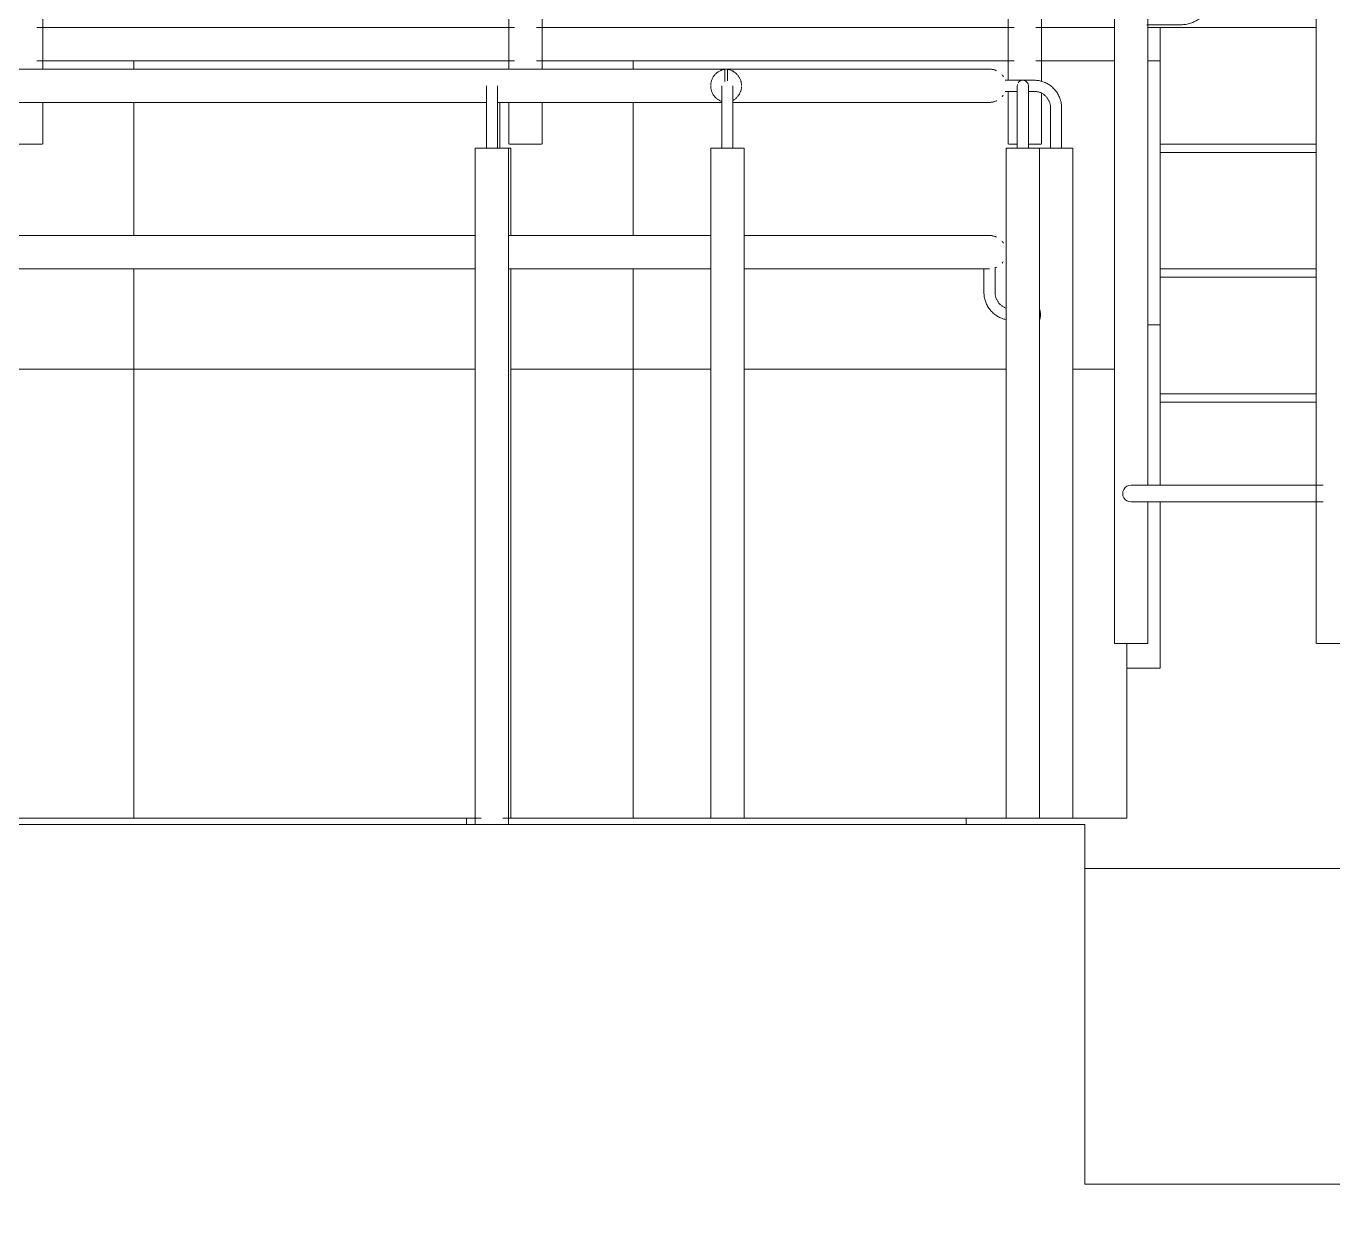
# Model space of a CAD drawing. Header units: millimetres. Extents: x -515342 to 330399, y -224905 to 507333.
# Drawn here: x 225914 to 227484, y -52629 to -51188 of the extents above; entities that cross this region are included whole.
import ezdxf

# ---------------------------------------------------------------- set-up
doc = ezdxf.new("R2010")
doc.units = ezdxf.units.MM
doc.layers.get('0').update_dxf_attribs({"lineweight": 0})
for name, color, linetype, lineweight in [('Лестницы', 7, 'Continuous', 0), ('Линии', 7, 'Continuous', 0), ('Ограждение', 7, 'Continuous', 0), ('Стены внутренние', 7, 'Continuous', 0), ('Стены штриховка поверхности', 7, 'Continuous', 0)]:
    doc.layers.add(name, color=color, linetype=linetype, lineweight=lineweight)

# ---------------------------------------------------------------- blocks, each defined once
blk = doc.blocks.new('Ограждение - АР_Ограждение_Балясина_D40 доп поручень 700-V179-Фасад А_-Д')
at = {"layer": 'Ограждение'}
for p, q in [((6549.5, -156.7), (6549.5, -205)), ((6562.9, -205), (6560.2, -205)), ((6562.9, -205), (6562.9, -310)), ((6562.9, -350), (6562.9, -1010))]:
    blk.add_line(p, q, dxfattribs=at)
at = {"layer": 'Ограждение', "flags": 128}
blk.add_lwpolyline([(6549.5, -156.7), (6549.5, -155.6), (6549.5, -154.5), (6549.5, -153.5), (6549.5, -152.4), (6549.5, -151.4), (6549.5, -150.3)], dxfattribs=at)
blk = doc.blocks.new('Ограждение - Ограждение-9721694-Фасад А_-Д')
blk.add_blockref('Ограждение - АР_Ограждение_Балясина_D40 доп поручень 700-V179-Фасад А_-Д', (0, 0))
blk = doc.blocks.new('Тип верхнего поручня - Верхний поручень_Внутренний_-9721743-Фасад А_-Д')
at = {"layer": 'Ограждение'}
blk.add_line((6822.9, -110), (6819.9, -110), dxfattribs=at)
blk = doc.blocks.new('Ограждение - АР_Ограждение_Балясина_D40 доп поручень 700-7979680-Фасад А_-Д')
at = {"layer": 'Ограждение'}
for p, q in [((7171.2, -156.7), (7171.2, -205)), ((7184.5, -205), (7184.5, -156.7)), ((7157.9, -205), (7157.9, -1010)), ((7157.9, -205), (7177.9, -205)), ((7177.9, -205), (7197.9, -205)), ((7197.9, -1010), (7197.9, -205)), ((7163.7, -1010), (7177.9, -1010)), ((7177.9, -1010), (7192, -1010))]:
    blk.add_line(p, q, dxfattribs=at)
at = {"layer": 'Ограждение', "flags": 128}
for points in [[(7171.2, -130), (7171.2, -130), (7171.2, -130.1), (7171.2, -130.2), (7171.2, -130.3), (7171.2, -130.5), (7171.2, -130.8), (7171.2, -131), (7171.2, -131.4), (7171.2, -131.7), (7171.2, -132.1), (7171.2, -132.5), (7171.2, -133), (7171.2, -133.5), (7171.2, -134.1), (7171.2, -134.7), (7171.2, -135.3), (7171.2, -135.9), (7171.2, -136.6), (7171.2, -137.3), (7171.2, -138.1), (7171.2, -138.9), (7171.2, -139.7), (7171.2, -140.5), (7171.2, -141.4), (7171.2, -142.3), (7171.2, -143.2), (7171.2, -144.1), (7171.2, -145), (7171.2, -146), (7171.2, -147), (7171.2, -148), (7171.2, -149), (7171.2, -150), (7171.2, -151.1), (7171.2, -152.1), (7171.2, -153.2), (7171.2, -154.2), (7171.2, -155.3), (7171.2, -156.4), (7171.2, -156.7)], [(7184.5, -156.7), (7184.5, -155.6), (7184.5, -154.5), (7184.5, -153.5), (7184.5, -152.4), (7184.5, -151.4), (7184.5, -150.3), (7184.5, -149.3), (7184.5, -148.3), (7184.5, -147.3), (7184.5, -146.3), (7184.5, -145.3), (7184.5, -144.4), (7184.5, -143.4), (7184.5, -142.5), (7184.5, -141.6), (7184.5, -140.7), (7184.5, -139.9), (7184.5, -139.1), (7184.5, -138.3), (7184.5, -137.5), (7184.5, -136.8), (7184.5, -136.1), (7184.5, -135.5), (7184.5, -134.8), (7184.5, -134.2), (7184.5, -133.7), (7184.5, -133.1), (7184.5, -132.7), (7184.5, -132.2), (7184.5, -131.8), (7184.5, -131.4), (7184.5, -131.1), (7184.5, -130.8), (7184.5, -130.6), (7184.5, -130.4), (7184.5, -130.2), (7184.5, -130.1), (7184.5, -130), (7184.5, -130)]]:
    blk.add_lwpolyline(points, dxfattribs=at)
at = {"layer": 'Ограждение'}
for start, end in [(0, 150), (165, 180), (345, 0)]:
    blk.add_arc((7177.9, -130), 6.67, start, end, dxfattribs=at)
blk = doc.blocks.new('Ограждение - АР_Ограждение_Балясина_D40 доп поручень 700-V212-Фасад А_-Д')
at = {"layer": 'Ограждение'}
for p, q in [((7191.2, -123.3), (7156.6, -123.3)), ((7156.6, -136.7), (7171.2, -136.7)), ((7184.5, -136.7), (7191.2, -136.7)), ((7211.2, -156.7), (7211.2, -205)), ((7224.5, -205), (7224.5, -156.7)), ((7197.9, -205), (7237.9, -205)), ((7237.9, -1010), (7237.9, -205)), ((7131.2, -349.7), (7131.2, -378.3)), ((7144.5, -378.3), (7144.5, -348))]:
    blk.add_line(p, q, dxfattribs=at)
at = {"layer": 'Ограждение', "flags": 128}
for points in [[(7224.5, -156.7), (7224.5, -155.3), (7224.4, -154), (7224.3, -152.7), (7224.1, -151.4), (7223.9, -150), (7223.6, -148.7), (7223.2, -147.5), (7222.8, -146.2), (7222.4, -144.9), (7221.9, -143.7), (7221.3, -142.5), (7220.8, -141.3), (7220.1, -140.1), (7219.4, -139), (7218.7, -137.8), (7217.9, -136.8), (7217.1, -135.7), (7216.2, -134.7), (7215.3, -133.7), (7214.4, -132.8), (7213.4, -131.8), (7212.4, -131), (7211.4, -130.1), (7210.3, -129.4), (7209.2, -128.6), (7208.1, -127.9), (7206.9, -127.3), (7205.7, -126.7), (7204.5, -126.1), (7203.3, -125.6), (7202, -125.1), (7200.7, -124.7), (7199.5, -124.4), (7198.2, -124.1), (7196.9, -123.8), (7195.5, -123.6), (7194.2, -123.5), (7192.9, -123.4), (7191.5, -123.3), (7191.2, -123.3)], [(7191.2, -136.7), (7192, -136.7), (7192.8, -136.7), (7193.6, -136.8), (7194.4, -136.9), (7195.2, -137.1), (7195.9, -137.2), (7196.7, -137.4), (7197.5, -137.7), (7198.2, -137.9), (7199, -138.2), (7199.7, -138.6), (7200.4, -138.9), (7201.1, -139.3), (7201.8, -139.7), (7202.5, -140.2), (7203.1, -140.6), (7203.8, -141.1), (7204.4, -141.6), (7205, -142.2), (7205.5, -142.7), (7206.1, -143.3), (7206.6, -143.9), (7207.1, -144.6), (7207.6, -145.2), (7208, -145.9), (7208.4, -146.5), (7208.8, -147.2), (7209.2, -148), (7209.5, -148.7), (7209.8, -149.4), (7210.1, -150.2), (7210.3, -150.9), (7210.6, -151.7), (7210.7, -152.5), (7210.9, -153.3), (7211, -154.1), (7211.1, -154.9), (7211.2, -155.7), (7211.2, -156.5), (7211.2, -156.7)], [(7131.2, -378.3), (7131.2, -379.7), (7131.3, -381), (7131.4, -382.3), (7131.6, -383.6), (7131.8, -385), (7132.1, -386.3), (7132.5, -387.5), (7132.9, -388.8), (7133.3, -390.1), (7133.8, -391.3), (7134.4, -392.5), (7135, -393.7), (7135.6, -394.9), (7136.3, -396), (7137, -397.2), (7137.8, -398.2), (7138.6, -399.3), (7139.5, -400.3), (7140.4, -401.3), (7141.3, -402.2), (7142.3, -403.2), (7143.3, -404), (7144.3, -404.9), (7145.4, -405.6), (7146.5, -406.4), (7147.6, -407.1), (7148.8, -407.7), (7150, -408.3), (7151.2, -408.9), (7152.4, -409.4), (7153.7, -409.9), (7155, -410.3), (7156.2, -410.6), (7157.5, -410.9)], [(7158.2, -397.3), (7157.5, -397.1), (7156.7, -396.8), (7156, -396.4), (7155.3, -396.1), (7154.6, -395.7), (7153.9, -395.3), (7153.2, -394.8), (7152.6, -394.4), (7151.9, -393.9), (7151.3, -393.4), (7150.7, -392.8), (7150.2, -392.3), (7149.6, -391.7), (7149.1, -391.1), (7148.6, -390.4), (7148.1, -389.8), (7147.7, -389.1), (7147.3, -388.5), (7146.9, -387.8), (7146.5, -387), (7146.2, -386.3), (7145.9, -385.6), (7145.6, -384.8), (7145.4, -384.1), (7145.1, -383.3), (7145, -382.5), (7144.8, -381.7), (7144.7, -380.9), (7144.6, -380.1), (7144.5, -379.3), (7144.5, -378.5), (7144.5, -378.3)]]:
    blk.add_lwpolyline(points, dxfattribs=at)
at = {"layer": 'Ограждение'}
blk.add_open_spline([(7197.9, -398.3), (7197.9, -398.3), (7197.9, -398.6), (7198.2, -399.6), (7198.5, -400.7), (7198.7, -401.6), (7198.9, -402.7), (7199, -403.7), (7199, -404.6), (7199, -405.3), (7199, -406), (7198.9, -407), (7198.8, -408.1), (7198.5, -409.3), (7198.3, -410.3), (7198, -411.3), (7197.9, -411.7), (7197.9, -411.7)], degree=3, knots=[0, 0, 0, 0, 0.111111, 0.222222, 0.277778, 0.333333, 0.388889, 0.444444, 0.479167, 0.513889, 0.548611, 0.583333, 0.652778, 0.722222, 0.791667, 0.861111, 1, 1, 1, 1], dxfattribs=at)
blk = doc.blocks.new('Ограждение - АР_Ограждение_Балясина_D40 доп поручень 700-V213-Фасад А_-Д')
at = {"layer": 'Ограждение', "flags": 128}
for points in [[(7206.9, -127.3), (7205.7, -126.7), (7204.5, -126.1), (7203.3, -125.6), (7202, -125.1), (7200.7, -124.7), (7199.5, -124.4), (7198.2, -124.1), (7196.9, -123.8), (7195.5, -123.6), (7194.2, -123.5), (7192.9, -123.4), (7191.5, -123.3), (7191.2, -123.3)], [(7191.2, -136.7), (7192, -136.7), (7192.8, -136.7), (7193.6, -136.8), (7194.4, -136.9), (7195.2, -137.1), (7195.9, -137.2), (7196.7, -137.4), (7197.5, -137.7), (7198.2, -137.9)], [(7224.5, -156.7), (7224.5, -155.3), (7224.4, -154), (7224.3, -152.7), (7224.1, -151.4), (7223.9, -150), (7223.6, -148.7), (7223.2, -147.5), (7222.8, -146.2), (7222.4, -144.9), (7221.9, -143.7), (7221.3, -142.5), (7220.8, -141.3), (7220.1, -140.1)], [(7207.1, -144.6), (7207.6, -145.2), (7208, -145.9), (7208.4, -146.5), (7208.8, -147.2), (7209.2, -148), (7209.5, -148.7), (7209.8, -149.4), (7210.1, -150.2), (7210.3, -150.9), (7210.6, -151.7), (7210.7, -152.5), (7210.9, -153.3), (7211, -154.1), (7211.1, -154.9), (7211.2, -155.7), (7211.2, -156.5), (7211.2, -156.7)], [(7131.2, -378.3), (7131.2, -379.7), (7131.3, -381), (7131.4, -382.3), (7131.6, -383.6), (7131.8, -385), (7132.1, -386.3), (7132.5, -387.5), (7132.9, -388.8), (7133.3, -390.1), (7133.8, -391.3), (7134.4, -392.5), (7135, -393.7), (7135.6, -394.9)], [(7136.3, -396), (7137, -397.2), (7137.8, -398.2), (7138.6, -399.3), (7139.5, -400.3), (7140.4, -401.3), (7141.3, -402.2), (7142.3, -403.2), (7143.3, -404), (7144.3, -404.9), (7145.4, -405.6), (7146.5, -406.4), (7147.6, -407.1)], [(7148.8, -407.7), (7150, -408.3), (7151.2, -408.9), (7152.4, -409.4), (7153.7, -409.9), (7155, -410.3), (7156.2, -410.6), (7157.5, -410.9)]]:
    blk.add_lwpolyline(points, dxfattribs=at)
blk = doc.blocks.new('Ограждение - АР_Ограждение_Балясина_D40 доп поручень 700-V214-Фасад А_-Д')
at = {"layer": 'Ограждение'}
for p, q in [((6816.2, -156.7), (6816.2, -205)), ((6829.5, -205), (6829.5, -156.7)), ((6802.9, -205), (6802.9, -1010)), ((6802.9, -205), (6822.9, -205)), ((6822.9, -205), (6842.9, -205)), ((6842.9, -1010), (6842.9, -205)), ((6808.7, -1010), (6822.9, -1010)), ((6822.9, -1010), (6837, -1010))]:
    blk.add_line(p, q, dxfattribs=at)
at = {"layer": 'Ограждение', "flags": 128}
for points in [[(6816.2, -130), (6816.2, -130), (6816.2, -130.1), (6816.2, -130.2), (6816.2, -130.3), (6816.2, -130.5), (6816.2, -130.8), (6816.2, -131), (6816.2, -131.4), (6816.2, -131.7), (6816.2, -132.1), (6816.2, -132.5), (6816.2, -133), (6816.2, -133.5), (6816.2, -134.1), (6816.2, -134.7), (6816.2, -135.3), (6816.2, -135.9), (6816.2, -136.6), (6816.2, -137.3), (6816.2, -138.1), (6816.2, -138.9), (6816.2, -139.7), (6816.2, -140.5), (6816.2, -141.4), (6816.2, -142.3), (6816.2, -143.2), (6816.2, -144.1), (6816.2, -145), (6816.2, -146), (6816.2, -147), (6816.2, -148), (6816.2, -149), (6816.2, -150), (6816.2, -151.1), (6816.2, -152.1), (6816.2, -153.2), (6816.2, -154.2), (6816.2, -155.3), (6816.2, -156.4), (6816.2, -156.7)], [(6829.5, -156.7), (6829.5, -155.6), (6829.5, -154.5), (6829.5, -153.5), (6829.5, -152.4), (6829.5, -151.4), (6829.5, -150.3), (6829.5, -149.3), (6829.5, -148.3), (6829.5, -147.3), (6829.5, -146.3), (6829.5, -145.3), (6829.5, -144.4), (6829.5, -143.4), (6829.5, -142.5), (6829.5, -141.6), (6829.5, -140.7), (6829.5, -139.9), (6829.5, -139.1), (6829.5, -138.3), (6829.5, -137.5), (6829.5, -136.8), (6829.5, -136.1), (6829.5, -135.5), (6829.5, -134.8), (6829.5, -134.2), (6829.5, -133.7), (6829.5, -133.1), (6829.5, -132.7), (6829.5, -132.2), (6829.5, -131.8), (6829.5, -131.4), (6829.5, -131.1), (6829.5, -130.8), (6829.5, -130.6), (6829.5, -130.4), (6829.5, -130.2), (6829.5, -130.1), (6829.5, -130), (6829.5, -130)]]:
    blk.add_lwpolyline(points, dxfattribs=at)
blk = doc.blocks.new('Ограждение - Ограждение-9726409-Фасад А_-Д')
for name in ['Ограждение - АР_Ограждение_Балясина_D40 доп поручень 700-V212-Фасад А_-Д', 'Ограждение - АР_Ограждение_Балясина_D40 доп поручень 700-V213-Фасад А_-Д', 'Ограждение - АР_Ограждение_Балясина_D40 доп поручень 700-V213-Фасад А_-Д', 'Ограждение - АР_Ограждение_Балясина_D40 доп поручень 700-7979680-Фасад А_-Д', 'Ограждение - АР_Ограждение_Балясина_D40 доп поручень 700-V214-Фасад А_-Д']:
    blk.add_blockref(name, (0, 0))
blk = doc.blocks.new('Тип верхнего поручня - АР_Ограждение_Ограничение_D40-V215-Фасад А_-Д')
at = {"layer": 'Ограждение', "flags": 128}
for points in [[(6802.9, -129.2), (6802.9, -128.4), (6803, -127.6), (6803.1, -126.8), (6803.3, -126), (6803.4, -125.2), (6803.6, -124.5), (6803.9, -123.7), (6804.1, -123), (6804.4, -122.2), (6804.8, -121.5), (6805.1, -120.8), (6805.5, -120.1), (6805.9, -119.4), (6806.3, -118.7), (6806.8, -118.1), (6807.3, -117.4), (6807.8, -116.8), (6808.4, -116.2), (6808.9, -115.7), (6809.5, -115.1), (6810.1, -114.6), (6810.7, -114.1), (6811.4, -113.6), (6812, -113.2), (6812.7, -112.8), (6813.4, -112.4), (6814.1, -112), (6814.9, -111.7), (6815.6, -111.4), (6816.4, -111.1), (6817.1, -110.8), (6817.9, -110.6), (6818.7, -110.4), (6819.5, -110.3), (6820.2, -110.2), (6821, -110.1), (6821.8, -110), (6822.6, -110), (6822.9, -110)], [(6815.8, -148.7), (6815.1, -148.4), (6814.3, -148.1), (6813.6, -147.7), (6812.9, -147.4), (6812.2, -146.9), (6811.6, -146.5), (6810.9, -146), (6810.3, -145.6), (6809.7, -145), (6809.1, -144.5), (6808.5, -143.9), (6808, -143.3), (6807.4, -142.7), (6806.9, -142.1), (6806.5, -141.5), (6806, -140.8), (6805.6, -140.1), (6805.2, -139.4), (6804.9, -138.7), (6804.5, -138), (6804.2, -137.2), (6803.9, -136.5), (6803.7, -135.7), (6803.5, -135), (6803.3, -134.2), (6803.1, -133.4), (6803, -132.6), (6802.9, -131.8), (6802.9, -131), (6802.9, -130.2)]]:
    blk.add_lwpolyline(points, dxfattribs=at)
blk = doc.blocks.new('Тип верхнего поручня - АР_Ограждение_Ограничение_D40-V216-Фасад А_-Д')
at = {"layer": 'Ограждение', "flags": 128}
blk.add_lwpolyline([(6821, -110.1), (6821.8, -110), (6822.6, -110), (6822.9, -110)], dxfattribs=at)
blk = doc.blocks.new('Тип верхнего поручня - Верхний поручень_Внутренний_-9726612-Фасад А_-Д')
at = {"layer": 'Ограждение'}
for p, q in [((7087.9, -110), (6822.9, -110)), ((6822.9, -117.6), (6822.9, -110)), ((6822.9, -124.1), (6822.9, -117.7)), ((6829.5, -150), (7087.9, -150))]:
    blk.add_line(p, q, dxfattribs=at)
at = {"layer": 'Ограждение', "flags": 128}
for points in [[(7087.9, -110), (7089.9, -110), (7091.8, -110), (7093.8, -110), (7095.8, -110), (7097.8, -110), (7099.7, -110), (7101.7, -110), (7103.6, -110), (7105.5, -110), (7107.3, -110), (7109.1, -110), (7110.9, -110), (7112.7, -110), (7114.4, -110), (7116.1, -110), (7117.7, -110), (7119.3, -110), (7120.8, -110), (7122.3, -110), (7123.7, -110), (7125.1, -110), (7126.4, -110), (7127.6, -110), (7128.8, -110), (7129.9, -110), (7131, -110), (7131.9, -110), (7132.9, -110), (7133.7, -110), (7134.5, -110), (7135.1, -110), (7135.8, -110), (7136.3, -110), (7136.7, -110), (7137.1, -110), (7137.4, -110), (7137.6, -110), (7137.8, -110), (7137.8, -110), (7137.9, -110)], [(7137.9, -110), (7137.8, -110), (7137.7, -110), (7137.5, -110), (7137.2, -110), (7136.9, -110), (7136.4, -110), (7135.9, -110), (7135.3, -110), (7134.6, -110), (7133.9, -110), (7133.1, -110), (7132.2, -110), (7131.2, -110), (7130.2, -110), (7129.1, -110), (7128, -110), (7126.7, -110), (7125.4, -110), (7124.1, -110), (7122.7, -110), (7121.2, -110), (7119.7, -110), (7118.1, -110), (7116.5, -110), (7114.9, -110), (7113.2, -110), (7111.4, -110), (7109.6, -110), (7107.8, -110), (7106, -110), (7104.1, -110), (7102.2, -110), (7100.3, -110), (7098.3, -110), (7096.4, -110), (7094.4, -110), (7092.4, -110), (7090.4, -110), (7088.4, -110), (7087.9, -110)], [(7137.9, -110), (7138.7, -110), (7139.5, -110.1), (7140.2, -110.1), (7141, -110.3), (7141.8, -110.4), (7142.6, -110.6), (7143.4, -110.8), (7144.1, -111), (7144.9, -111.3), (7145.6, -111.6), (7146.4, -111.9)], [(7152.7, -116.7), (7153.3, -117.3), (7153.8, -117.9), (7154.2, -118.5), (7154.7, -119.2)], [(7154.4, -141.3), (7153.9, -141.9), (7153.4, -142.6), (7152.9, -143.2)], [(7087.9, -150), (7089.9, -150), (7091.8, -150), (7093.8, -150), (7095.8, -150), (7097.8, -150), (7099.7, -150), (7101.7, -150), (7103.6, -150), (7105.5, -150), (7107.3, -150), (7109.1, -150), (7110.9, -150), (7112.7, -150), (7114.4, -150)], [(7137.9, -150), (7137.8, -150), (7137.7, -150), (7137.5, -150), (7137.2, -150), (7136.9, -150), (7136.4, -150), (7135.9, -150), (7135.3, -150), (7134.6, -150), (7133.9, -150), (7133.1, -150), (7132.2, -150), (7131.2, -150), (7130.2, -150), (7129.1, -150), (7128, -150), (7126.7, -150), (7125.4, -150), (7124.1, -150), (7122.7, -150), (7121.2, -150), (7119.7, -150), (7118.1, -150), (7116.5, -150), (7114.9, -150), (7113.2, -150), (7111.4, -150), (7109.6, -150), (7107.8, -150), (7106, -150), (7104.1, -150), (7102.2, -150), (7100.3, -150), (7098.3, -150), (7096.4, -150), (7094.4, -150), (7092.4, -150), (7090.4, -150), (7088.4, -150)], [(7114.4, -150), (7116.1, -150), (7117.7, -150), (7119.3, -150), (7120.8, -150), (7122.3, -150), (7123.7, -150), (7125.1, -150), (7126.4, -150), (7127.6, -150), (7128.8, -150), (7129.9, -150), (7131, -150), (7131.9, -150), (7132.9, -150), (7133.7, -150), (7134.5, -150), (7135.1, -150), (7135.8, -150), (7136.3, -150), (7136.7, -150), (7137.1, -150), (7137.4, -150), (7137.6, -150), (7137.8, -150), (7137.8, -150), (7137.9, -150)], [(7146.6, -148), (7145.8, -148.3), (7145.1, -148.6), (7144.3, -148.9), (7143.6, -149.2), (7142.8, -149.4), (7142, -149.6), (7141.3, -149.7), (7140.5, -149.8), (7139.7, -149.9), (7138.9, -150), (7138.1, -150), (7137.9, -150)]]:
    blk.add_lwpolyline(points, dxfattribs=at)
blk = doc.blocks.new('Тип перил - Перила_Внутренний_-9726625-Фасад А_-Д')
at = {"layer": 'Ограждение'}
for p, q in [((7087.9, -310), (6842.9, -310)), ((6842.9, -350), (7087.9, -350))]:
    blk.add_line(p, q, dxfattribs=at)
at = {"layer": 'Ограждение', "flags": 128}
for points in [[(7087.9, -310), (7089.9, -310), (7091.8, -310), (7093.8, -310), (7095.8, -310), (7097.8, -310), (7099.7, -310), (7101.7, -310), (7103.6, -310), (7105.5, -310), (7107.3, -310), (7109.1, -310), (7110.9, -310), (7112.7, -310), (7114.4, -310), (7116.1, -310), (7117.7, -310), (7119.3, -310), (7120.8, -310), (7122.3, -310), (7123.7, -310), (7125.1, -310), (7126.4, -310), (7127.6, -310), (7128.8, -310), (7129.9, -310), (7131, -310), (7131.9, -310), (7132.9, -310), (7133.7, -310), (7134.5, -310), (7135.1, -310), (7135.8, -310), (7136.3, -310), (7136.7, -310), (7137.1, -310), (7137.4, -310), (7137.6, -310), (7137.8, -310), (7137.8, -310), (7137.9, -310)], [(7137.9, -310), (7137.8, -310), (7137.7, -310), (7137.5, -310), (7137.2, -310), (7136.9, -310), (7136.4, -310), (7135.9, -310), (7135.3, -310), (7134.6, -310), (7133.9, -310), (7133.1, -310), (7132.2, -310), (7131.2, -310), (7130.2, -310), (7129.1, -310), (7128, -310), (7126.7, -310), (7125.4, -310), (7124.1, -310), (7122.7, -310), (7121.2, -310), (7119.7, -310), (7118.1, -310), (7116.5, -310), (7114.9, -310), (7113.2, -310), (7111.4, -310), (7109.6, -310), (7107.8, -310), (7106, -310), (7104.1, -310), (7102.2, -310), (7100.3, -310), (7098.3, -310), (7096.4, -310), (7094.4, -310), (7092.4, -310), (7090.4, -310), (7088.4, -310), (7087.9, -310)], [(7137.9, -310), (7138.7, -310), (7139.5, -310.1), (7140.2, -310.1), (7141, -310.3), (7141.8, -310.4), (7142.6, -310.6), (7143.4, -310.8), (7144.1, -311), (7144.9, -311.3), (7145.6, -311.6), (7146.4, -311.9)], [(7152.7, -316.7), (7153.3, -317.3), (7153.8, -317.9), (7154.2, -318.5), (7154.7, -319.2)], [(7154.4, -341.3), (7153.9, -341.9), (7153.4, -342.6), (7152.9, -343.2)], [(7087.9, -350), (7089.9, -350), (7091.8, -350), (7093.8, -350), (7095.8, -350), (7097.8, -350), (7099.7, -350), (7101.7, -350), (7103.6, -350), (7105.5, -350), (7107.3, -350), (7109.1, -350), (7110.9, -350), (7112.7, -350), (7114.4, -350)], [(7131.2, -350), (7130.2, -350), (7129.1, -350), (7128, -350), (7126.7, -350), (7125.4, -350), (7124.1, -350), (7122.7, -350), (7121.2, -350), (7119.7, -350), (7118.1, -350), (7116.5, -350), (7114.9, -350), (7113.2, -350), (7111.4, -350), (7109.6, -350), (7107.8, -350), (7106, -350), (7104.1, -350), (7102.2, -350), (7100.3, -350), (7098.3, -350), (7096.4, -350), (7094.4, -350), (7092.4, -350), (7090.4, -350), (7088.4, -350)], [(7114.4, -350), (7116.1, -350), (7117.7, -350), (7119.3, -350), (7120.8, -350), (7122.3, -350), (7123.7, -350), (7125.1, -350), (7126.4, -350), (7127.6, -350), (7128.8, -350), (7129.9, -350), (7131, -350), (7131.9, -350), (7132.9, -350), (7133.7, -350), (7134.5, -350), (7135.1, -350), (7135.8, -350), (7136.3, -350), (7136.7, -350), (7137.1, -350), (7137.4, -350), (7137.6, -350), (7137.8, -350), (7137.8, -350), (7137.9, -350)], [(7146.6, -348), (7145.8, -348.3), (7145.1, -348.6), (7144.3, -348.9)]]:
    blk.add_lwpolyline(points, dxfattribs=at)
blk = doc.blocks.new('Ограждение - АР_Ограждение_Балясина_D40 доп поручень 700-V225-Фасад А_-Д')
at = {"layer": 'Ограждение'}
for p, q in [((5883.3, -156.7), (5883.3, -205)), ((5896.6, -205), (5896.6, -156.7)), ((5869.9, -205), (5869.9, -1017.5)), ((5869.9, -205), (5889.9, -205)), ((5889.9, -205), (5909.9, -205)), ((5909.9, -1017.5), (5909.9, -205))]:
    blk.add_line(p, q, dxfattribs=at)
at = {"layer": 'Ограждение', "flags": 128}
for points in [[(5883.3, -130), (5883.3, -130), (5883.3, -130.1), (5883.3, -130.2), (5883.3, -130.3), (5883.3, -130.5), (5883.3, -130.8), (5883.3, -131), (5883.3, -131.4), (5883.3, -131.7), (5883.3, -132.1), (5883.3, -132.5), (5883.3, -133), (5883.3, -133.5), (5883.3, -134.1), (5883.3, -134.7), (5883.3, -135.3), (5883.3, -135.9), (5883.3, -136.6), (5883.3, -137.3), (5883.3, -138.1), (5883.3, -138.9), (5883.3, -139.7), (5883.3, -140.5), (5883.3, -141.4), (5883.3, -142.3), (5883.3, -143.2), (5883.3, -144.1), (5883.3, -145), (5883.3, -146), (5883.3, -147), (5883.3, -148), (5883.3, -149), (5883.3, -150), (5883.3, -151.1), (5883.3, -152.1), (5883.3, -153.2), (5883.3, -154.2), (5883.3, -155.3), (5883.3, -156.4), (5883.3, -156.7)], [(5896.6, -156.7), (5896.6, -155.6), (5896.6, -154.5), (5896.6, -153.5), (5896.6, -152.4), (5896.6, -151.4), (5896.6, -150.3), (5896.6, -149.3), (5896.6, -148.3), (5896.6, -147.3), (5896.6, -146.3), (5896.6, -145.3), (5896.6, -144.4), (5896.6, -143.4), (5896.6, -142.5), (5896.6, -141.6), (5896.6, -140.7), (5896.6, -139.9), (5896.6, -139.1), (5896.6, -138.3), (5896.6, -137.5), (5896.6, -136.8), (5896.6, -136.1), (5896.6, -135.5), (5896.6, -134.8), (5896.6, -134.2), (5896.6, -133.7), (5896.6, -133.1), (5896.6, -132.7), (5896.6, -132.2), (5896.6, -131.8), (5896.6, -131.4), (5896.6, -131.1), (5896.6, -130.8), (5896.6, -130.6), (5896.6, -130.4), (5896.6, -130.2), (5896.6, -130.1), (5896.6, -130), (5896.6, -130)]]:
    blk.add_lwpolyline(points, dxfattribs=at)
blk = doc.blocks.new('Ограждение - Ограждение-9727178-Фасад А_-Д')
blk.add_blockref('Ограждение - АР_Ограждение_Балясина_D40 доп поручень 700-V225-Фасад А_-Д', (650, 0))
blk = doc.blocks.new('Тип верхнего поручня - АР_Ограждение_Ограничение_D40-V227-Фасад А_-Д')
at = {"layer": 'Ограждение', "flags": 128}
for points in [[(6819.9, -110), (6820.7, -110), (6821.5, -110.1), (6822.3, -110.1), (6823.1, -110.3), (6823.9, -110.4), (6824.7, -110.6), (6825.5, -110.8), (6826.2, -111), (6827, -111.3), (6827.7, -111.6), (6828.5, -111.9), (6829.2, -112.3), (6829.9, -112.6), (6830.6, -113.1), (6831.2, -113.5), (6831.9, -114), (6832.5, -114.4), (6833.1, -115), (6833.7, -115.5), (6834.3, -116.1), (6834.8, -116.7), (6835.4, -117.3), (6835.9, -117.9), (6836.3, -118.5), (6836.8, -119.2), (6837.2, -119.9), (6837.6, -120.6), (6837.9, -121.3), (6838.3, -122), (6838.6, -122.8), (6838.9, -123.5), (6839.1, -124.3), (6839.3, -125), (6839.5, -125.8), (6839.6, -126.6), (6839.8, -127.4), (6839.9, -128.2), (6839.9, -129), (6839.9, -129.8)], [(6839.9, -130.8), (6839.9, -131.6), (6839.8, -132.4), (6839.7, -133.2), (6839.5, -134), (6839.4, -134.8), (6839.2, -135.5), (6838.9, -136.3), (6838.7, -137), (6838.4, -137.8), (6838, -138.5), (6837.7, -139.2), (6837.3, -139.9), (6836.9, -140.6), (6836.4, -141.3), (6836, -141.9), (6835.5, -142.6), (6835, -143.2), (6834.4, -143.8), (6833.9, -144.3), (6833.3, -144.9), (6832.7, -145.4), (6832.1, -145.9), (6831.4, -146.4), (6830.7, -146.8), (6830.1, -147.2), (6829.4, -147.6)]]:
    blk.add_lwpolyline(points, dxfattribs=at)
blk = doc.blocks.new('Тип верхнего поручня - Верхний поручень_Внутренний_-9727407-Фасад А_-Д')
at = {"layer": 'Ограждение'}
for p, q in [((6539.9, -110), (5541.9, -110)), ((6819.9, -110), (6539.9, -110)), ((6819.9, -110), (6819.9, -124.8)), ((5896.6, -150), (6532.7, -150)), ((6546.6, -150), (6816.2, -150))]:
    blk.add_line(p, q, dxfattribs=at)
blk = doc.blocks.new('Тип перил - Перила_Внутренний_-9727420-Фасад А_-Д')
at = {"layer": 'Ограждение'}
for p, q in [((6520, -310), (5909.9, -310)), ((6802.9, -310), (6559.9, -310)), ((5909.9, -350), (6520, -350)), ((6559.9, -350), (6803, -350))]:
    blk.add_line(p, q, dxfattribs=at)
blk = doc.blocks.new('Ограждение - АР_Ограждение_Балясина_D40 доп поручень 700_900-10028975-Фасад А_-Д')
at = {"layer": 'Ограждение'}
for p, q in [((5960.4, 1125), (5960.4, -110)), ((5975.2, 1125), (5980.4, 1125)), ((5980.4, 1125), (5985.5, 1125)), ((6000.4, -110), (6000.4, 1125)), ((5960.4, -150), (5960.4, -200)), ((6000.4, -200), (6000.4, -150)), ((5961, -200), (5980.4, -200)), ((5980.4, -200), (5999.7, -200))]:
    blk.add_line(p, q, dxfattribs=at)
blk = doc.blocks.new('Ограждение - АР_Ограждение_Балясина_D40 доп поручень 700_900-V231-Фасад А_-Д')
at = {"layer": 'Ограждение'}
for p, q in [((6560.4, 1125), (6560.4, -110)), ((6575.2, 1125), (6580.4, 1125)), ((6580.4, 1125), (6585.5, 1125)), ((6600.4, -110.1), (6600.4, 1125)), ((6560.4, -150), (6560.4, -200)), ((6600.4, -200), (6600.4, -150)), ((6561, -200), (6580.4, -200)), ((6580.4, -200), (6599.7, -200))]:
    blk.add_line(p, q, dxfattribs=at)
blk = doc.blocks.new('Ограждение - АР_Ограждение_Балясина_D40 доп поручень 700_900-V232-Фасад А_-Д')
at = {"layer": 'Ограждение'}
for p, q in [((7160.4, 1125), (7160.4, -123.6)), ((7175.2, 1125), (7180.4, 1125)), ((7180.4, 1125), (7185.5, 1125)), ((7200.4, -124.9), (7200.4, 1125)), ((7160.4, -136.4), (7160.4, -200)), ((7200.4, -200), (7200.4, -138.7)), ((7161, -200), (7170.4, -200)), ((7184.3, -200), (7199.7, -200))]:
    blk.add_line(p, q, dxfattribs=at)
blk = doc.blocks.new('Ограждение - АР_Ограждение_Балясина_D40 доп поручень 700_900-V236-Фасад А_-Д')
at = {"layer": 'Ограждение'}
for p, q in [((7287.9, 525), (7287.9, -800)), ((7287.9, 525), (7300.3, 525)), ((7327.9, 156.7), (7327.9, 510.7)), ((7391.2, 225), (7391.2, 180)), ((7391.2, 225), (7404.5, 225)), ((7404.5, 180), (7404.5, 225)), ((7367.9, 156.7), (7327.9, 156.7)), ((7327.9, -610), (7327.9, 143.3)), ((7327.9, 143.3), (7367.9, 143.3)), ((7391.2, 25), (7391.2, -20)), ((7391.2, 25), (7404.5, 25)), ((7404.5, -20), (7404.5, 25)), ((7367.9, -43.3), (7326.7, -43.3)), ((7326.7, -56.7), (7367.9, -56.7)), ((7327.9, -800), (7327.9, -630)), ((7287.9, -800), (7327.9, -800))]:
    blk.add_line(p, q, dxfattribs=at)
at = {"layer": 'Ограждение', "flags": 128}
for points in [[(7367.9, 143.3), (7369.3, 143.4), (7370.8, 143.5), (7372.2, 143.6), (7373.7, 143.8), (7375.1, 144.1), (7376.6, 144.4), (7378, 144.8), (7379.4, 145.2), (7380.8, 145.7), (7382.1, 146.2), (7383.5, 146.8), (7384.8, 147.5), (7386.1, 148.2), (7387.3, 148.9), (7388.6, 149.7), (7389.7, 150.6), (7390.9, 151.5), (7392, 152.4), (7393.1, 153.4), (7394.2, 154.5), (7395.2, 155.5), (7396.1, 156.6), (7397, 157.8), (7397.9, 159), (7398.7, 160.2), (7399.5, 161.4), (7400.2, 162.7), (7400.9, 164), (7401.5, 165.4), (7402, 166.7), (7402.5, 168.1), (7403, 169.5), (7403.4, 170.9), (7403.7, 172.3), (7404, 173.8), (7404.2, 175.2), (7404.4, 176.7), (7404.5, 178.1), (7404.5, 179.6), (7404.5, 180)], [(7391.2, 180), (7391.2, 179.1), (7391.1, 178.1), (7391, 177.2), (7390.9, 176.3), (7390.7, 175.4), (7390.5, 174.5), (7390.3, 173.6), (7390, 172.7), (7389.7, 171.8), (7389.3, 170.9), (7389, 170.1), (7388.5, 169.2), (7388.1, 168.4), (7387.6, 167.6), (7387.1, 166.8), (7386.6, 166.1), (7386, 165.3), (7385.4, 164.6), (7384.8, 163.9), (7384.1, 163.3), (7383.4, 162.6), (7382.7, 162), (7382, 161.4), (7381.2, 160.9), (7380.5, 160.4), (7379.7, 159.9), (7378.8, 159.4), (7378, 159), (7377.2, 158.6), (7376.3, 158.3), (7375.4, 157.9), (7374.5, 157.6), (7373.6, 157.4), (7372.7, 157.2), (7371.8, 157), (7370.9, 156.9), (7370, 156.8), (7369, 156.7), (7368.1, 156.7), (7367.9, 156.7)], [(7367.9, -56.7), (7369.3, -56.6), (7370.8, -56.5), (7372.2, -56.4), (7373.7, -56.2), (7375.1, -55.9), (7376.6, -55.6), (7378, -55.2), (7379.4, -54.8), (7380.8, -54.3), (7382.1, -53.8), (7383.5, -53.2), (7384.8, -52.5), (7386.1, -51.8), (7387.3, -51.1), (7388.6, -50.3), (7389.7, -49.4), (7390.9, -48.5), (7392, -47.6), (7393.1, -46.6), (7394.2, -45.5), (7395.2, -44.5), (7396.1, -43.4), (7397, -42.2), (7397.9, -41), (7398.7, -39.8), (7399.5, -38.6), (7400.2, -37.3), (7400.9, -36), (7401.5, -34.6), (7402, -33.3), (7402.5, -31.9), (7403, -30.5), (7403.4, -29.1), (7403.7, -27.7), (7404, -26.2), (7404.2, -24.8), (7404.4, -23.3), (7404.5, -21.9), (7404.5, -20.4), (7404.5, -20)], [(7391.2, -20), (7391.2, -20.9), (7391.1, -21.9), (7391, -22.8), (7390.9, -23.7), (7390.7, -24.6), (7390.5, -25.5), (7390.3, -26.4), (7390, -27.3), (7389.7, -28.2), (7389.3, -29.1), (7389, -29.9), (7388.5, -30.8), (7388.1, -31.6), (7387.6, -32.4), (7387.1, -33.2), (7386.6, -33.9), (7386, -34.7), (7385.4, -35.4), (7384.8, -36.1), (7384.1, -36.7), (7383.4, -37.4), (7382.7, -38), (7382, -38.6), (7381.2, -39.1), (7380.5, -39.6), (7379.7, -40.1), (7378.8, -40.6), (7378, -41), (7377.2, -41.4), (7376.3, -41.7), (7375.4, -42.1), (7374.5, -42.4), (7373.6, -42.6), (7372.7, -42.8), (7371.8, -43), (7370.9, -43.1), (7370, -43.2), (7369, -43.3), (7368.1, -43.3), (7367.9, -43.3)]]:
    blk.add_lwpolyline(points, dxfattribs=at)
at = {"layer": 'Ограждение'}
blk.add_open_spline([(7327.9, 143.3), (7327.9, 143.3), (7327.8, 143.6), (7327.5, 144.6), (7327.2, 145.7), (7327, 146.6), (7326.8, 147.7), (7326.7, 148.7), (7326.7, 149.6), (7326.7, 150.3), (7326.7, 151), (7326.8, 152), (7327, 153.1), (7327.2, 154.3), (7327.4, 155.3), (7327.7, 156.3), (7327.9, 156.7), (7327.9, 156.7)], degree=3, knots=[0, 0, 0, 0, 0.111111, 0.222222, 0.277778, 0.333333, 0.388889, 0.444444, 0.479167, 0.513889, 0.548611, 0.583333, 0.652778, 0.722222, 0.791667, 0.861111, 1, 1, 1, 1], dxfattribs=at)
blk = doc.blocks.new('Ограждение - АР_Ограждение_Балясина_D40 доп поручень 700_900-V237-Фасад А_-Д')
at = {"layer": 'Ограждение'}
for p, q in [((7530.4, 525), (7530.4, -800)), ((7545.2, 525), (7550.4, 525)), ((7550.4, 525), (7555.5, 525)), ((7570.4, -800), (7570.4, 525)), ((7531, -800), (7550.4, -800)), ((7550.4, -800), (7569.7, -800))]:
    blk.add_line(p, q, dxfattribs=at)
blk = doc.blocks.new('Ограждение - Ограждение-9728431-Фасад А_-Д')
at = {"layer": 'Ограждение'}
for p, q in [((7538.5, -610), (7307.9, -610)), ((7307.9, -630), (7538.5, -630))]:
    blk.add_line(p, q, dxfattribs=at)
at = {"layer": 'Ограждение', "flags": 128}
for points in [[(7297.9, -620), (7298.2, -617.4), (7299.2, -615), (7300.8, -612.9), (7302.9, -611.3), (7305.3, -610.3), (7307.9, -610)], [(7307.9, -610), (7305.3, -610.3), (7302.9, -611.3), (7300.8, -612.9), (7299.2, -615), (7298.2, -617.4), (7297.9, -620)], [(7307.9, -630), (7305.3, -629.7), (7302.9, -628.7), (7300.8, -627.1), (7299.2, -625), (7298.2, -622.6), (7297.9, -620)], [(7297.9, -620), (7298.2, -622.6), (7299.2, -625), (7300.8, -627.1), (7302.9, -628.7), (7305.3, -629.7), (7307.9, -630)]]:
    blk.add_lwpolyline(points, dxfattribs=at)
for name in ['Ограждение - АР_Ограждение_Балясина_D40 доп поручень 700_900-10028975-Фасад А_-Д', 'Ограждение - АР_Ограждение_Балясина_D40 доп поручень 700_900-V231-Фасад А_-Д', 'Ограждение - АР_Ограждение_Балясина_D40 доп поручень 700_900-V232-Фасад А_-Д', 'Ограждение - АР_Ограждение_Балясина_D40 доп поручень 700_900-V236-Фасад А_-Д', 'Ограждение - АР_Ограждение_Балясина_D40 доп поручень 700_900-V237-Фасад А_-Д']:
    blk.add_blockref(name, (0, 0))
blk = doc.blocks.new('СД_Люблино_Фасады_rvt-2-Фасад А_-Д')
at = {"layer": 'Стены штриховка поверхности', "true_color": 0xcacaca}
h = blk.add_hatch(dxfattribs=at)
h.set_pattern_fill('FP_61', color=9, style=0, pattern_type=2)
h.set_pattern_definition([(0, (8842.85, 0), (0, 600), []), (90, (8842.85, 0), (-600, 4e-14), [])])
h.paths.add_polyline_path([(5542.9, -1010), (5869.9, -1010), (5869.9, -350), (5542.9, -350), (5542.9, -911.1)])
h.paths.add_polyline_path([(6047.9, -1010), (6519.9, -1010), (6519.9, -350), (5912.9, -350), (5912.9, -1010), (5918.6, -1010)])
h.paths.add_polyline_path([(6952.8, -1010), (7157.9, -1010), (7157.9, -409.9), (7146.4, -405.8), (7135.7, -395), (7131.2, -376.3), (7130.8, -349.9), (6842.9, -350), (6842.9, -1010)])
h.paths.add_polyline_path([(6802.9, -1010), (6802.9, -350), (6562.9, -350), (6562.9, -1010), (6694.3, -1010)])
h.paths.add_polyline_path([(7237.9, -1010), (7302.9, -1010), (7302.7, -800), (7287.9, -800), (7287.9, -100), (7199.7, -100), (7199.7, -124.7), (7204.5, -126.2), (7213.1, -131.8), (7217.9, -136.9), (7221.7, -143.3), (7223, -148.3), (7223.4, -150), (7224.5, -205), (7237.9, -205), (7237.9, -911.1)])
h.paths.add_polyline_path([(7342.9, -417.1), (7342.9, -100), (7327.9, -100), (7327.9, -417.1), (7340.6, -417.1)])
h.paths.add_polyline_path([(7157.9, -330), (7158.5, -205), (7171.2, -205), (7170.4, -200), (7161, -200), (7161, -136.7), (7156.6, -136.7), (7154.5, -140.4), (7153, -141.4), (7150.3, -145.4), (7145, -148.1), (7136.8, -149.5), (7100.3, -150), (6829.5, -151.8), (6830.4, -205), (6842.9, -205), (6842.9, -310), (7141.7, -310.8), (7150.8, -314.9), (7152.5, -317.4), (7154.5, -319.6), (7155.2, -320), (7157.2, -324.9)])
h.paths.add_polyline_path([(7157.9, -395.6), (7157.2, -335.2), (7154.5, -340.4), (7152.5, -342.6), (7150.3, -345.4), (7145, -348.1), (7144.5, -348.4), (7144.5, -378.9), (7152.1, -393.2), (7157.4, -395.4)])
h.paths.add_polyline_path([(6533.3, -156.7), (6534.2, -156.7), (6533.5, -156.3)])
h.paths.add_polyline_path([(6519.9, -310), (6520.6, -205), (6533.3, -205), (6532.7, -150), (5999.7, -150), (5999.7, -200), (5961, -200), (5961, -150), (5899.5, -150.1), (5899.5, -156.7), (5900.4, -205), (5912.9, -205), (5912.9, -310), (6435.7, -310)])
h.paths.add_polyline_path([(5883.3, -156.7), (5884.2, -156.7), (5883.5, -156.3)])
h.paths.add_polyline_path([(5571.7, -310), (5869.9, -310), (5870.6, -205), (5883.3, -205), (5883.2, -150), (5872.2, -150), (5872.2, -200), (5833.5, -200), (5833.5, -150), (5555.9, -150), (5555.9, -200), (5542.9, -200), (5542.9, -310), (5560.3, -310)])
h.paths.add_polyline_path([(6562.9, -310), (6802.9, -310), (6803.5, -205), (6816.2, -205), (6816.2, -150), (6599.7, -150), (6599.7, -200), (6561, -200), (6561, -150), (6549.5, -150.1), (6549.5, -156.7), (6550.4, -205), (6562.9, -205), (6562.9, -266.7)])
h.paths.add_polyline_path([(7199.7, -205), (7211.2, -205), (7212.1, -156.7), (7212.7, -155.6), (7206.2, -143.3), (7199.7, -138.5), (7198.5, -200), (7184.5, -200), (7185.5, -205), (7199.7, -205)])
h.paths.add_polyline_path([(6828.6, -156.7), (6829.3, -155.9), (6829, -154.8)])
h.paths.add_polyline_path([(7161, -123.3), (7161, -100), (6599.7, -100), (6599.7, -110), (7141.7, -110.8), (7150.8, -114.9), (7152.7, -117.8), (7154.5, -119.6), (7155.2, -120), (7157.2, -123.3)])
h.paths.add_polyline_path([(5590, -110), (5833.5, -110), (5833.5, -100), (5555.9, -100), (5555.9, -110), (5586.4, -110)])
h.paths.add_polyline_path([(5872.2, -110), (5961, -110), (5961, -100), (5872.2, -100)])
h.paths.add_polyline_path([(6047.9, -110), (6561, -110), (6561, -100), (5999.7, -100), (5999.7, -110)])
h = blk.add_hatch(dxfattribs=at)
h.set_pattern_fill('FP_65', color=9, style=0, pattern_type=2)
h.set_pattern_definition([(0, (10442.85, 0), (0, 600), []), (90, (10442.85, 0), (-600, 4e-14), [])])
h.paths.add_polyline_path([(9247.5, -1500), (10442.9, -1500), (10442.9, -1355.9), (10441.1, -1355), (10362.2, -1355), (10362.2, -1475), (10323.5, -1475), (10323.5, -1355), (10192.9, -1355), (10192.9, -1230.9), (10151.1, -1210), (9892.9, -1210), (9892.9, -1080.9), (9861.1, -1065), (9762.2, -1065), (9762.2, -1175), (9723.5, -1175), (9723.5, -1065), (9592.9, -1065), (9592.9, -930.9), (9571.1, -920), (9292.9, -920), (9292.9, -780.9), (9279.8, -775), (9162.2, -775), (9162.2, -875), (9123.5, -875), (9123.5, -775), (8992.9, -775), (8992.2, -630.5), (8988.8, -630), (8769.7, -630), (8769.7, -800), (8731, -800), (8731, -630), (8169.7, -630), (8169.7, -800), (8131, -800), (8131, -630), (7569.7, -630), (7569.7, -800), (7531, -800), (7531, -630), (7342.9, -630), (7342.9, -1010), (6553, -1010.3), (6553, -1017.5), (7252.2, -1017.5), (7252.2, -1450), (7761.5, -1450), (7761.5, -1500), (9215.1, -1500)])
h.paths.add_polyline_path([(10192.9, -1211.5), (10192.9, -1210), (10189.9, -1210)])
h.paths.add_polyline_path([(5660.1, -1017.5), (5876.9, -1017.5), (5876.9, -1010), (5539.9, -1010.3), (5539.9, -1017.5)])
h.paths.add_polyline_path([(6047.9, -1017.5), (6526.9, -1017.5), (6526.9, -1010), (5903, -1010.3), (5903, -1017.5), (5918.6, -1017.5)])
at = {"layer": 'Лестницы'}
for p, q in [((5993.4, -60), (6567.3, -60)), ((6567.3, -60), (5993.4, -60)), ((6593.4, -60), (7167.3, -60)), ((7167.3, -60), (6593.4, -60)), ((7193.4, -60), (7287.9, -60)), ((7287.9, -60), (7193.4, -60)), ((7327.8, -60), (7342.9, -60)), ((7342.9, -60), (7327.8, -60)), ((7342.9, -60), (7342.9, -100)), ((7530.4, -60), (7342.9, -60)), ((7342.9, -200), (7342.9, -60)), ((7530.4, -60), (7342.9, -60)), ((5993.4, -100), (6567.3, -100)), ((6593.4, -100), (7167.3, -100)), ((7193.4, -100), (7287.9, -100)), ((7327.8, -100), (7342.9, -100)), ((7342.9, -200), (7530.4, -200)), ((7342.9, -210), (7342.9, -200)), ((7342.9, -350), (7342.9, -210)), ((7530.4, -210), (7342.9, -210)), ((7530.4, -210), (7342.9, -210)), ((7342.9, -350), (7530.4, -350)), ((7342.9, -360), (7342.9, -350)), ((7342.9, -500), (7342.9, -360)), ((7530.4, -360), (7342.9, -360)), ((7530.4, -360), (7342.9, -360)), ((7342.9, -500), (7530.4, -500)), ((7342.9, -510), (7342.9, -500)), ((7342.9, -610), (7342.9, -510)), ((7530.4, -510), (7342.9, -510)), ((7530.4, -510), (7342.9, -510))]:
    blk.add_line(p, q, dxfattribs=at)
at = {"layer": 'Стены внутренние'}
for p, q in [((7342.9, -417.1), (7327.8, -417.1)), ((7531, -630), (7342.9, -630)), ((7342.9, -630), (7342.9, -830)), ((7302.9, -830), (7302.9, -800)), ((7302.9, -1010), (7302.9, -830)), ((7302.9, -830), (7342.9, -830)), ((6526.9, -1010), (5903, -1010)), ((6809.8, -1010), (6553, -1010)), ((7164.8, -1010), (6835.9, -1010)), ((7302.9, -1010), (7190.9, -1010))]:
    blk.add_line(p, q, dxfattribs=at)
at = {"layer": 'Ограждение', "lineweight": 9}
for name in ['Ограждение - Ограждение-9728431-Фасад А_-Д', 'Тип верхнего поручня - Верхний поручень_Внутренний_-9721743-Фасад А_-Д', 'Ограждение - Ограждение-9721694-Фасад А_-Д', 'Тип верхнего поручня - Верхний поручень_Внутренний_-9727407-Фасад А_-Д', 'Тип верхнего поручня - АР_Ограждение_Ограничение_D40-V215-Фасад А_-Д', 'Ограждение - Ограждение-9726409-Фасад А_-Д', 'Тип верхнего поручня - АР_Ограждение_Ограничение_D40-V227-Фасад А_-Д', 'Тип верхнего поручня - АР_Ограждение_Ограничение_D40-V216-Фасад А_-Д', 'Тип верхнего поручня - Верхний поручень_Внутренний_-9726612-Фасад А_-Д', 'Ограждение - Ограждение-9727178-Фасад А_-Д', 'Тип перил - Перила_Внутренний_-9727420-Фасад А_-Д', 'Тип перил - Перила_Внутренний_-9726625-Фасад А_-Д']:
    blk.add_blockref(name, (0, 0), dxfattribs=at)

msp = doc.modelspace()

# ---------------------------------------------------------------- linework, layer by layer
at = {"layer": 'Линии'}
for p, q in [((227185.8622, -52146.682), (223798.158, -52146.682)), ((227185.8622, -52579.182), (227185.8622, -52146.682)), ((227695.1588, -52579.182), (227185.8622, -52579.182))]:
    msp.add_line(p, q, dxfattribs=at)

# ---------------------------------------------------------------- block references
msp.add_blockref('СД_Люблино_Фасады_rvt-2-Фасад А_-Д', (219933.6471, -51129.182))

doc.saveas('drawing.dxf')
